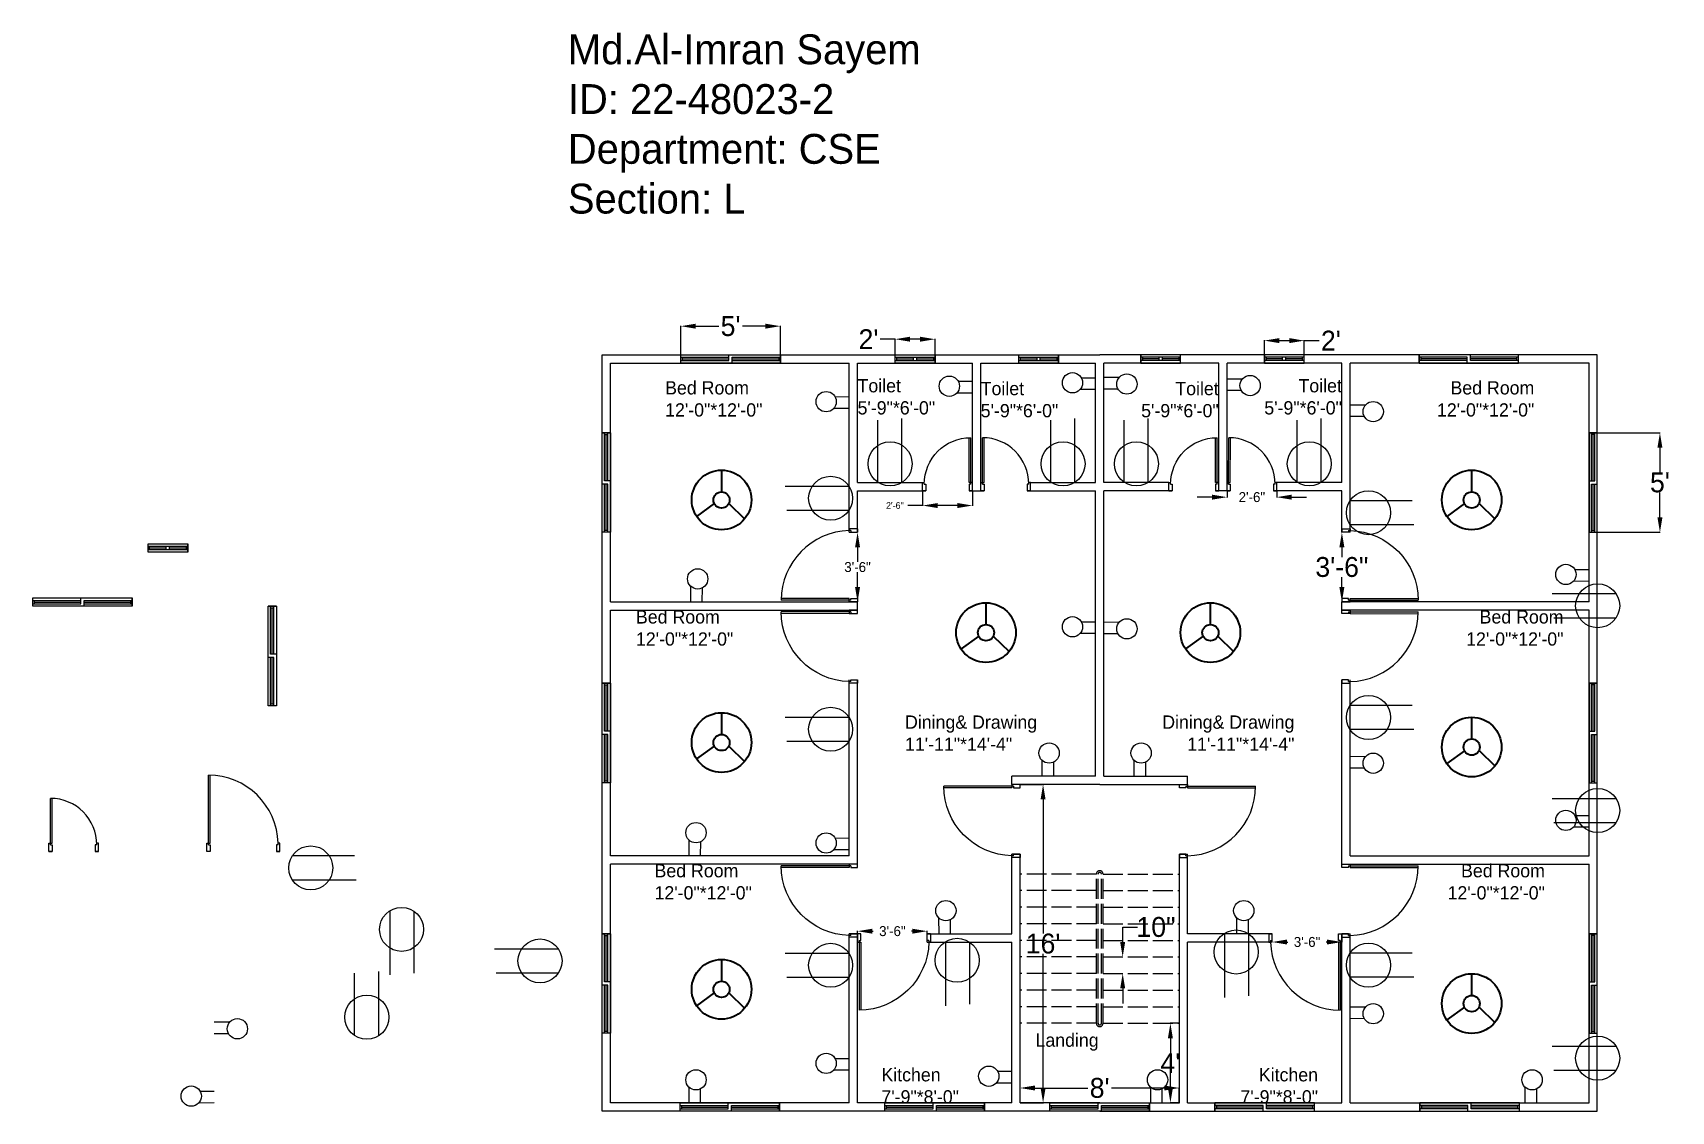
# Model space of a CAD drawing. Header units: inches. Extents: x 389 to 1377, y -418 to 232.
import ezdxf

# ---------------------------------------------------------------- set-up
doc = ezdxf.new("R2010")
doc.units = ezdxf.units.IN
doc.header["$MEASUREMENT"] = 0
doc.linetypes.add('ACAD_ISO02W100', pattern=[15, 12, -3])
doc.layers.add('Window', color=174, linetype='Continuous', lineweight=25)
doc.dimstyles.get("Standard").update_dxf_attribs({"dimtxt": 12, "dimasz": 9, "dimexe": 0.18, "dimexo": 0.0625, "dimgap": 0.09, "dimtad": 0, "dimtih": 1, "dimtoh": 1, "dimdec": 0, "dimzin": 0, "dimdsep": 46, "dimlunit": 3, "dimtxsty": 'Standard', "dimcen": 0.09, "dimadec": 0, "dimazin": 0, "dimtfac": 1, "dimtdec": 0, "dimtofl": 0, "dimtmove": 0, "dimatfit": 3, "dimfxl": 1, "dimtolj": 1, "dimtzin": 0, "dimarcsym": 0})

# ---------------------------------------------------------------- blocks, each defined once
blk = doc.blocks.new('door 42')
at = {"color": 30}
for p, q in [((-27.07, -256.64), (-27.07, -215.63)), ((-26.07, -256.64), (-26, -215.65)), ((-28.07, -261.64), (-28.07, -256.64)), ((-28.07, -256.64), (-27.07, -256.64)), ((-27.07, -257.64), (-27.07, -256.64)), ((-27.07, -256.64), (-26.07, -256.64)), ((15.93, -256.64), (14.93, -256.64)), ((14.93, -257.64), (14.93, -256.64)), ((15.93, -261.64), (15.93, -256.64)), ((-26.07, -261.64), (-28.07, -261.64)), ((-27.07, -257.64), (-26.07, -257.64)), ((-26.07, -257.64), (-26.07, -261.64)), ((13.93, -257.64), (13.93, -261.64)), ((14.93, -257.64), (13.93, -257.64)), ((13.93, -257.64), (13.93, -261.64)), ((13.93, -261.64), (15.93, -261.64)), ((15.93, -261.64), (13.93, -261.64))]:
    blk.add_line(p, q, dxfattribs=at)
blk.add_arc((-27.07, -257.64), 42.01, 1.36393, 90, dxfattribs=at)
blk = doc.blocks.new('DoorW 30')
at = {"color": 30}
for p, q in [((-171.69, -256.64), (-171.67, -229.64)), ((-170.69, -256.64), (-170.67, -229.66)), ((-172.69, -261.64), (-172.69, -256.64)), ((-172.69, -256.64), (-171.69, -256.64)), ((-171.69, -257.64), (-171.69, -256.64)), ((-171.69, -256.64), (-170.69, -256.64)), ((-142.69, -256.64), (-143.69, -256.64)), ((-143.69, -257.64), (-143.69, -256.64)), ((-142.69, -261.64), (-142.69, -256.64)), ((-170.69, -261.64), (-172.69, -261.64)), ((-172.69, -261.64), (-170.69, -261.64)), ((-171.69, -257.64), (-170.69, -257.64)), ((-170.69, -257.64), (-170.69, -261.64)), ((-144.69, -257.64), (-144.69, -261.64)), ((-143.69, -257.64), (-144.69, -257.64)), ((-144.69, -257.64), (-144.69, -261.64)), ((-144.69, -261.64), (-142.69, -261.64)), ((-142.69, -261.64), (-144.69, -261.64)), ((-144.69, -261.64), (-142.69, -261.64))]:
    blk.add_line(p, q, dxfattribs=at)
blk.add_arc((-171.69, -257.64), 28, 0, 89.96022, dxfattribs=at)
blk = doc.blocks.new('Wind5Fit')
at = {"layer": 'Window', "color": 5}
for p, q in [((-230.8, -113.81), (-230.8, -108.81)), ((-230.8, -108.81), (-170.8, -108.81)), ((-230.8, -110.31), (-201.8, -110.31)), ((-230.8, -112.31), (-201.8, -112.31)), ((-170.8, -113.81), (-230.8, -113.81)), ((-229.8, -112.31), (-229.8, -110.31)), ((-229.8, -111.31), (-201.8, -111.31)), ((-201.8, -112.31), (-201.8, -108.81)), ((-199.8, -113.81), (-199.8, -110.31)), ((-199.8, -110.31), (-170.8, -110.31)), ((-199.8, -111.31), (-171.8, -111.31)), ((-199.8, -112.31), (-170.8, -112.31)), ((-171.8, -110.31), (-171.8, -112.31)), ((-170.8, -113.81), (-170.8, -108.81)), ((-170.8, -108.81), (-170.8, -113.81))]:
    blk.add_line(p, q, dxfattribs=at)
blk = doc.blocks.new('windowWash')
at = {"layer": 'Window', "color": 5}
for p, q in [((-496.74, -81.14), (-496.74, -76.14)), ((-496.74, -76.14), (-472.74, -76.14)), ((-496.74, -77.64), (-472.74, -77.64)), ((-496.74, -77.64), (-472.74, -77.64)), ((-496.74, -77.64), (-472.74, -77.64)), ((-496.74, -77.64), (-472.74, -77.64)), ((-495.74, -79.64), (-495.74, -77.64)), ((-495.74, -78.64), (-485.74, -78.64)), ((-485.74, -79.64), (-485.74, -77.64)), ((-483.74, -79.64), (-483.74, -77.64)), ((-483.74, -78.64), (-473.74, -78.64)), ((-473.74, -77.64), (-473.74, -79.64)), ((-472.74, -81.14), (-472.74, -76.14)), ((-472.74, -76.14), (-472.74, -81.14)), ((-496.74, -79.64), (-472.74, -79.64)), ((-472.74, -81.14), (-496.74, -81.14))]:
    blk.add_line(p, q, dxfattribs=at)
blk = doc.blocks.new('*D6')
at = {"color": 0, "lineweight": -2}
for p, q in [((908.82, 47.14), (899.82, 47.14)), ((908.82, 37.83), (908.82, 47.32)), ((923.82, 47.14), (917.82, 47.14)), ((932.82, 37.83), (932.82, 47.32))]:
    blk.add_line(p, q, dxfattribs=at)
at = {"color": 0}
for points in [[(917.82, 48.64), (917.82, 45.64), (908.82, 47.14)], [(923.82, 48.64), (923.82, 45.64), (932.82, 47.14)]]:
    blk.add_solid(points, dxfattribs=at)
at = {"layer": 'Defpoints', "color": 0}
for p in [(908.82, 47.14), (908.82, 37.76), (932.82, 37.76)]:
    blk.add_point(p, dxfattribs=at)
at = {"color": 0, "insert": (892.73, 47.14), "char_height": 12, "attachment_point": 5}
blk.add_mtext("\\A1;2'", dxfattribs=at)
blk = doc.blocks.new('*D7')
at = {"color": 0, "lineweight": -2}
for p, q in [((779.57, 37.83), (779.57, 55.17)), ((788.57, 54.99), (802.48, 54.99)), ((830.57, 54.99), (816.66, 54.99)), ((839.57, 37.83), (839.57, 55.17))]:
    blk.add_line(p, q, dxfattribs=at)
at = {"color": 0}
for points in [[(788.57, 56.49), (788.57, 53.49), (779.57, 54.99)], [(830.57, 56.49), (830.57, 53.49), (839.57, 54.99)]]:
    blk.add_solid(points, dxfattribs=at)
at = {"layer": 'Defpoints', "color": 0}
for p in [(839.57, 54.99), (779.57, 37.76), (839.57, 37.76)]:
    blk.add_point(p, dxfattribs=at)
at = {"color": 0, "insert": (809.57, 54.99), "char_height": 12, "attachment_point": 5}
blk.add_mtext("\\A1;5'", dxfattribs=at)
blk = doc.blocks.new('*D8')
at = {"color": 0, "lineweight": -2}
for p, q in [((886.05, -69.24), (885.94, -69.24)), ((886.12, -78.24), (886.12, -87.15)), ((886.12, -102.24), (886.12, -93.33)), ((886.05, -111.24), (885.94, -111.24))]:
    blk.add_line(p, q, dxfattribs=at)
at = {"color": 0}
for points in [[(884.62, -78.24), (887.62, -78.24), (886.12, -69.24)], [(884.62, -102.24), (887.62, -102.24), (886.12, -111.24)]]:
    blk.add_solid(points, dxfattribs=at)
at = {"layer": 'Defpoints', "color": 0}
for p in [(886.12, -69.24), (886.12, -69.24), (886.12, -111.24)]:
    blk.add_point(p, dxfattribs=at)
at = {"color": 0, "insert": (886.12, -90.24), "char_height": 6, "attachment_point": 5}
blk.add_mtext('\\A1;3\'-6"', dxfattribs=at)
blk = doc.blocks.new('*D9')
at = {"color": 0, "lineweight": -2}
for p, q in [((925.37, -44.3), (925.37, -53.3)), ((955.37, -44.3), (955.37, -53.3)), ((925.37, -53.12), (916.37, -53.12)), ((946.37, -53.12), (934.37, -53.12))]:
    blk.add_line(p, q, dxfattribs=at)
at = {"color": 0}
for points in [[(934.37, -51.62), (934.37, -54.62), (925.37, -53.12)], [(946.37, -51.62), (946.37, -54.62), (955.37, -53.12)]]:
    blk.add_solid(points, dxfattribs=at)
at = {"layer": 'Defpoints', "color": 0}
for p in [(925.37, -44.24), (955.37, -44.24), (925.37, -53.12)]:
    blk.add_point(p, dxfattribs=at)
at = {"color": 0, "insert": (908.61, -53.12), "char_height": 4, "attachment_point": 5}
blk.add_mtext('\\A1;2\'-6"', dxfattribs=at)
blk = doc.blocks.new('*D10')
at = {"color": 0, "lineweight": -2}
for p, q in [((886.12, -311.17), (886.12, -309.53)), ((895.12, -309.71), (895.53, -309.71)), ((919.12, -309.71), (918.71, -309.71)), ((928.12, -311.17), (928.12, -309.53))]:
    blk.add_line(p, q, dxfattribs=at)
at = {"color": 0}
for points in [[(895.12, -308.21), (895.12, -311.21), (886.12, -309.71)], [(919.12, -308.21), (919.12, -311.21), (928.12, -309.71)]]:
    blk.add_solid(points, dxfattribs=at)
at = {"layer": 'Defpoints', "color": 0}
for p in [(886.12, -311.24), (928.12, -309.71), (928.12, -311.24)]:
    blk.add_point(p, dxfattribs=at)
at = {"color": 0, "insert": (907.12, -309.71), "char_height": 6, "attachment_point": 5}
blk.add_mtext('\\A1;3\'-6"', dxfattribs=at)
blk = doc.blocks.new('*D11')
at = {"color": 0, "lineweight": -2}
for p, q in [((1178.05, -69.24), (1177.94, -69.24)), ((1178.12, -78.24), (1178.12, -84.15)), ((1178.12, -102.24), (1178.12, -96.33)), ((1178.05, -111.24), (1177.94, -111.24))]:
    blk.add_line(p, q, dxfattribs=at)
at = {"color": 0}
for points in [[(1176.62, -78.24), (1179.62, -78.24), (1178.12, -69.24)], [(1176.62, -102.24), (1179.62, -102.24), (1178.12, -111.24)]]:
    blk.add_solid(points, dxfattribs=at)
at = {"layer": 'Defpoints', "color": 0}
for p in [(1178.12, -69.24), (1178.12, -69.24), (1178.12, -111.24)]:
    blk.add_point(p, dxfattribs=at)
at = {"color": 0, "insert": (1178.12, -90.24), "char_height": 12, "attachment_point": 5}
blk.add_mtext('\\A1;3\'-6"', dxfattribs=at)
blk = doc.blocks.new('*D12')
at = {"color": 0, "lineweight": -2}
for p, q in [((1136.12, -316.17), (1136.12, -316.06)), ((1178.12, -316.17), (1178.12, -316.06)), ((1145.12, -316.24), (1145.53, -316.24)), ((1169.12, -316.24), (1168.71, -316.24))]:
    blk.add_line(p, q, dxfattribs=at)
at = {"color": 0}
for points in [[(1145.12, -314.74), (1145.12, -317.74), (1136.12, -316.24)], [(1169.12, -314.74), (1169.12, -317.74), (1178.12, -316.24)]]:
    blk.add_solid(points, dxfattribs=at)
at = {"layer": 'Defpoints', "color": 0}
for p in [(1136.12, -316.24), (1178.12, -316.24), (1178.12, -316.24)]:
    blk.add_point(p, dxfattribs=at)
at = {"color": 0, "insert": (1157.12, -316.24), "char_height": 6, "attachment_point": 5}
blk.add_mtext('\\A1;3\'-6"', dxfattribs=at)
blk = doc.blocks.new('*D13')
at = {"color": 0, "lineweight": -2}
for p, q in [((1099.87, -48.08), (1090.87, -48.08)), ((1108.87, -44.3), (1108.87, -48.26)), ((1138.87, -44.3), (1138.87, -48.26)), ((1147.87, -48.08), (1156.87, -48.08))]:
    blk.add_line(p, q, dxfattribs=at)
at = {"color": 0}
for points in [[(1099.87, -46.58), (1099.87, -49.58), (1108.87, -48.08)], [(1147.87, -46.58), (1147.87, -49.58), (1138.87, -48.08)]]:
    blk.add_solid(points, dxfattribs=at)
at = {"layer": 'Defpoints', "color": 0}
for p in [(1108.87, -44.24), (1138.87, -44.24), (1138.87, -48.08)]:
    blk.add_point(p, dxfattribs=at)
at = {"color": 0, "insert": (1123.87, -48.08), "char_height": 6, "attachment_point": 5}
blk.add_mtext('\\A1;2\'-6"', dxfattribs=at)
blk = doc.blocks.new('*D14')
at = {"color": 0, "lineweight": -2}
for p, q in [((1080.05, -365.24), (1074.56, -365.24)), ((1074.74, -374.24), (1074.74, -383.15)), ((1074.74, -404.24), (1074.74, -395.33)), ((1080.05, -413.24), (1074.56, -413.24))]:
    blk.add_line(p, q, dxfattribs=at)
at = {"color": 0}
for points in [[(1073.24, -374.24), (1076.24, -374.24), (1074.74, -365.24)], [(1073.24, -404.24), (1076.24, -404.24), (1074.74, -413.24)]]:
    blk.add_solid(points, dxfattribs=at)
at = {"layer": 'Defpoints', "color": 0}
for p in [(1080.12, -365.24), (1074.74, -413.24), (1080.12, -413.24)]:
    blk.add_point(p, dxfattribs=at)
at = {"color": 0, "insert": (1074.74, -389.24), "char_height": 12, "attachment_point": 5}
blk.add_mtext("\\A1;4'", dxfattribs=at)
blk = doc.blocks.new('*D15')
at = {"color": 0, "lineweight": -2}
for p, q in [((984.12, -413.17), (984.12, -404.06)), ((993.12, -404.24), (1024.99, -404.24)), ((1071.05, -404.24), (1039.17, -404.24)), ((1080.05, -413.17), (1080.05, -404.06))]:
    blk.add_line(p, q, dxfattribs=at)
at = {"color": 0}
for points in [[(993.12, -402.74), (993.12, -405.74), (984.12, -404.24)], [(1071.05, -402.74), (1071.05, -405.74), (1080.05, -404.24)]]:
    blk.add_solid(points, dxfattribs=at)
at = {"layer": 'Defpoints', "color": 0}
for p in [(1080.05, -404.24), (984.12, -413.24), (1080.05, -413.24)]:
    blk.add_point(p, dxfattribs=at)
at = {"color": 0, "insert": (1032.08, -404.24), "char_height": 12, "attachment_point": 5}
blk.add_mtext("\\A1;8'", dxfattribs=at)
blk = doc.blocks.new('*D16')
at = {"color": 0, "lineweight": -2}
for p, q in [((984.18, -221.24), (998.16, -221.24)), ((997.98, -230.24), (997.98, -311.15)), ((997.98, -404.24), (997.98, -323.33)), ((984.18, -413.24), (998.16, -413.24))]:
    blk.add_line(p, q, dxfattribs=at)
at = {"color": 0}
for points in [[(996.48, -230.24), (999.48, -230.24), (997.98, -221.24)], [(996.48, -404.24), (999.48, -404.24), (997.98, -413.24)]]:
    blk.add_solid(points, dxfattribs=at)
at = {"layer": 'Defpoints', "color": 0}
for p in [(984.12, -221.24), (997.98, -221.24), (984.12, -413.24)]:
    blk.add_point(p, dxfattribs=at)
at = {"color": 0, "insert": (997.98, -317.24), "char_height": 12, "attachment_point": 5}
blk.add_mtext("\\A1;16'", dxfattribs=at)
blk = doc.blocks.new('*D17')
at = {"color": 0, "lineweight": -2}
for p, q in [((1045.96, -316.24), (1045.96, -307.24)), ((1045.96, -307.24), (1054.96, -307.24)), ((1045.3, -325.24), (1046.14, -325.24)), ((1043.86, -335.24), (1046.14, -335.24)), ((1045.96, -344.24), (1045.96, -353.24))]:
    blk.add_line(p, q, dxfattribs=at)
at = {"color": 0}
for points in [[(1044.46, -316.24), (1047.46, -316.24), (1045.96, -325.24)], [(1044.46, -344.24), (1047.46, -344.24), (1045.96, -335.24)]]:
    blk.add_solid(points, dxfattribs=at)
at = {"layer": 'Defpoints', "color": 0}
for p in [(1045.24, -325.24), (1045.96, -325.24), (1043.79, -335.24)]:
    blk.add_point(p, dxfattribs=at)
at = {"color": 0, "insert": (1066.05, -307.24), "char_height": 12, "attachment_point": 5}
blk.add_mtext('\\A1;10"', dxfattribs=at)
blk = doc.blocks.new('Fann')
at = {"color": 93, "lineweight": 35}
for p, q in [((804.23, -44.88), (804.23, -31.78)), ((799.75, -51.98), (789.07, -59.64)), ((808.53, -51.89), (818.05, -61.16))]:
    blk.add_line(p, q, dxfattribs=at)
for radius in [17.99, 4.89]:
    blk.add_circle((804.12, -49.77), radius, dxfattribs=at)
blk = doc.blocks.new('Li')
at = {"color": 0}
for p, q in [((785.62, -111.24), (785.58, -101.81)), ((792.52, -111.24), (792.55, -102.75))]:
    blk.add_line(p, q, dxfattribs=at)
blk.add_circle((789.73, -97.32), 6.12, dxfattribs=at)
blk = doc.blocks.new('*D22')
at = {"color": 0, "lineweight": -2}
for p, q in [((1332.18, -9.24), (1370.05, -9.24)), ((1369.87, -18.24), (1369.87, -33.15)), ((1369.87, -60.24), (1369.87, -45.33)), ((1332.18, -69.24), (1370.05, -69.24))]:
    blk.add_line(p, q, dxfattribs=at)
at = {"color": 0}
for points in [[(1368.37, -18.24), (1371.37, -18.24), (1369.87, -9.24)], [(1368.37, -60.24), (1371.37, -60.24), (1369.87, -69.24)]]:
    blk.add_solid(points, dxfattribs=at)
at = {"layer": 'Defpoints', "color": 0}
for p in [(1332.12, -9.24), (1332.12, -69.24), (1369.87, -69.24)]:
    blk.add_point(p, dxfattribs=at)
at = {"color": 0, "insert": (1369.87, -39.24), "char_height": 12, "attachment_point": 5}
blk.add_mtext("\\A1;5'", dxfattribs=at)
blk = doc.blocks.new('*D24')
at = {"color": 0, "lineweight": -2}
for p, q in [((1131.41, 37.83), (1131.41, 46.47)), ((1140.41, 46.29), (1146.41, 46.29)), ((1155.41, 37.83), (1155.41, 46.47)), ((1155.41, 46.29), (1164.41, 46.29))]:
    blk.add_line(p, q, dxfattribs=at)
at = {"color": 0}
for points in [[(1140.41, 47.79), (1140.41, 44.79), (1131.41, 46.29)], [(1146.41, 47.79), (1146.41, 44.79), (1155.41, 46.29)]]:
    blk.add_solid(points, dxfattribs=at)
at = {"layer": 'Defpoints', "color": 0}
for p in [(1155.41, 46.29), (1131.41, 37.76), (1155.41, 37.76)]:
    blk.add_point(p, dxfattribs=at)
at = {"color": 0, "insert": (1171.5, 46.29), "char_height": 12, "attachment_point": 5}
blk.add_mtext("\\A1;2'", dxfattribs=at)
blk = doc.blocks.new('SS')
at = {"color": 0}
for p, q in [((568.39, -297.42), (568.39, -336.07)), ((582.89, -297.62), (582.89, -335.06))]:
    blk.add_line(p, q, dxfattribs=at)
blk.add_circle((575.49, -308.63), 13.27, dxfattribs=at)

msp = doc.modelspace()

# ---------------------------------------------------------------- linework, layer by layer
at = {"color": 6}
for p, q in [((732.12, 37.76), (1032.12, 37.76)), ((732.12, -418.24), (732.12, 37.76)), ((737.12, 32.76), (881.12, 32.76)), ((737.12, -111.24), (737.12, 32.76)), ((881.12, -69.24), (881.12, 32.76)), ((886.12, 32.76), (955.37, 32.76)), ((886.12, -39.24), (886.12, 32.76)), ((955.37, -44.24), (955.37, 32.76)), ((960.37, 32.76), (1029.62, 32.76)), ((960.37, -44.24), (960.37, 32.76)), ((1029.62, -39.24), (1029.62, 32.76)), ((1332.12, 37.76), (1032.12, 37.76)), ((1103.87, 32.76), (1034.62, 32.76)), ((1034.62, -39.24), (1034.62, 32.76)), ((1103.87, -44.24), (1103.87, 32.76)), ((1178.12, 32.76), (1108.87, 32.76)), ((1108.87, -44.24), (1108.87, 32.76)), ((1178.12, -39.24), (1178.12, 32.76)), ((1327.12, 32.76), (1183.12, 32.76)), ((1183.12, -69.24), (1183.12, 32.76)), ((1327.12, -111.24), (1327.12, 32.76)), ((1332.12, -418.24), (1332.12, 37.76)), ((886.12, -39.24), (925.37, -39.24)), ((925.37, -44.24), (925.37, -39.24)), ((990.37, -39.24), (1029.62, -39.24)), ((990.37, -44.24), (990.37, -39.24)), ((1073.87, -39.24), (1034.62, -39.24)), ((1073.87, -44.24), (1073.87, -39.24)), ((1178.12, -39.24), (1138.87, -39.24)), ((1138.87, -44.24), (1138.87, -39.24)), ((886.12, -44.24), (925.37, -44.24)), ((886.12, -69.24), (886.12, -44.24)), ((955.37, -44.24), (960.37, -44.24)), ((990.37, -44.24), (1029.62, -44.24)), ((1029.62, -216.24), (1029.62, -44.24)), ((1073.87, -44.24), (1034.62, -44.24)), ((1034.62, -216.24), (1034.62, -44.24)), ((1108.87, -44.24), (1103.87, -44.24)), ((1178.12, -44.24), (1138.87, -44.24)), ((1178.12, -69.24), (1178.12, -44.24)), ((881.12, -69.24), (886.12, -69.24)), ((1183.12, -69.24), (1178.12, -69.24)), ((737.12, -111.24), (886.12, -111.24)), ((737.12, -116.24), (886.12, -116.24)), ((737.12, -264.24), (737.12, -116.24)), ((881.12, -118.23), (886.12, -118.23)), ((886.12, -116.24), (886.12, -111.24)), ((1327.12, -111.24), (1178.12, -111.24)), ((1178.12, -116.24), (1178.12, -111.24)), ((1327.12, -116.24), (1178.12, -116.24)), ((1183.12, -118.23), (1178.12, -118.23)), ((1327.12, -264.24), (1327.12, -116.24)), ((881.12, -264.24), (881.12, -158.24)), ((886.12, -269.24), (886.12, -158.24)), ((1178.12, -269.24), (1178.12, -158.24)), ((1183.12, -264.24), (1183.12, -158.24)), ((1029.62, -216.24), (979.12, -216.24)), ((979.12, -221.24), (979.12, -216.24)), ((1034.62, -216.24), (1085.12, -216.24)), ((1085.12, -221.24), (1085.12, -216.24)), ((1032.12, -221.24), (979.12, -221.24)), ((1032.12, -221.24), (1085.12, -221.24)), ((881.12, -264.24), (737.12, -264.24)), ((984.12, -263.24), (979.12, -263.24)), ((979.12, -311.24), (979.12, -263.24)), ((984.12, -413.24), (984.12, -263.24)), ((1080.12, -263.24), (1085.12, -263.24)), ((1080.12, -413.24), (1080.12, -263.24)), ((1085.12, -311.24), (1085.12, -263.24)), ((1183.12, -264.24), (1327.12, -264.24)), ((886.12, -269.24), (737.12, -269.24)), ((737.12, -413.24), (737.12, -269.24)), ((1178.12, -269.24), (1327.12, -269.24)), ((1327.12, -413.24), (1327.12, -269.24)), ((886.12, -311.24), (881.12, -311.24)), ((881.12, -413.24), (881.12, -311.24)), ((886.12, -413.24), (886.12, -311.24)), ((928.12, -316.24), (928.12, -311.24)), ((928.12, -311.24), (979.12, -311.24)), ((979.12, -311.24), (979.12, -311.24)), ((1085.12, -311.24), (1085.12, -311.24)), ((1136.12, -311.24), (1085.12, -311.24)), ((1136.12, -316.24), (1136.12, -311.24)), ((1178.12, -311.24), (1183.12, -311.24)), ((1178.12, -413.24), (1178.12, -311.24)), ((1183.12, -413.24), (1183.12, -311.24)), ((928.12, -316.24), (979.12, -316.24)), ((979.12, -413.24), (979.12, -316.24)), ((1085.12, -413.24), (1085.12, -316.24)), ((1136.12, -316.24), (1085.12, -316.24)), ((881.12, -413.24), (737.12, -413.24)), ((979.12, -413.24), (886.12, -413.24)), ((1032.12, -413.24), (984.12, -413.24)), ((1032.12, -413.24), (1080.12, -413.24)), ((1085.12, -413.24), (1178.12, -413.24)), ((1183.12, -413.24), (1327.12, -413.24)), ((1032.12, -418.24), (732.12, -418.24)), ((1032.12, -418.24), (1332.12, -418.24))]:
    msp.add_line(p, q, dxfattribs=at)
at = {"color": 70, "linetype": 'ACAD_ISO02W100'}
for p, q in [((1030.12, -275.24), (984.12, -275.24)), ((1030.12, -365.24), (1030.12, -275.24)), ((1031.12, -365.24), (1031.12, -275.24)), ((1033.12, -365.24), (1033.12, -275.24)), ((1034.12, -275.24), (1080.12, -275.24)), ((1034.12, -365.24), (1034.12, -275.24)), ((1030.12, -285.24), (984.12, -285.24)), ((1034.12, -285.24), (1080.12, -285.24)), ((1030.12, -295.24), (984.12, -295.24)), ((1034.12, -295.24), (1080.12, -295.24)), ((1030.12, -305.24), (984.12, -305.24)), ((1030.12, -305.24), (984.12, -305.24)), ((1034.12, -305.24), (1080.12, -305.24)), ((1034.12, -305.24), (1080.12, -305.24)), ((1030.12, -315.24), (984.12, -315.24)), ((1034.12, -315.24), (1080.12, -315.24)), ((1030.12, -325.24), (984.12, -325.24)), ((1034.12, -325.24), (1080.12, -325.24)), ((1030.12, -335.24), (984.12, -335.24)), ((1034.12, -335.24), (1080.12, -335.24)), ((1030.12, -345.24), (984.12, -345.24)), ((1034.12, -345.24), (1080.12, -345.24)), ((1030.12, -355.24), (984.12, -355.24)), ((1034.12, -355.24), (1080.12, -355.24)), ((1030.12, -365.24), (984.12, -365.24)), ((1034.12, -365.24), (1080.12, -365.24))]:
    msp.add_line(p, q, dxfattribs=at)
for centre, radius, start, end in [((1032.12, -275.24), 2, 90, 180), ((1032.12, -275.24), 1, 90, 180), ((1032.12, -275.24), 2, 0, 90), ((1032.12, -275.24), 1, 0, 90), ((1032.12, -365.24), 2, 180, 270), ((1032.12, -365.24), 1, 180, 270), ((1032.12, -365.24), 1, 270, 0), ((1032.12, -365.24), 2, 270, 0)]:
    msp.add_arc(centre, radius, start, end, dxfattribs=at)

# ---------------------------------------------------------------- block references
at = {"color": 0}
for name, p, rotation in [('Li', (844.13, -770.91), 90), ('Li', (918.38, -768.84), 90), ('Li', (1145.85, 809.84), 270), ('Li', (1220.1, 808.93), 270), ('Li', (769.88, -780.24), 90), ('Li', (1294.35, 793.21), 270), ('SS', (1481.23, -336.65), 180), ('SS', (1585.48, -336.65), 180), ('SS', (1629.73, -336.65), 180), ('SS', (1733.98, -336.65), 180), ('SS', (1178.53, 526.76), 270), ('SS', (885.5, -632.94), 90), ('Li', (1215.88, -884.4), 90), ('SS', (1640.96, 461.95), 270), ('Li', (918.38, -915.94), 90), ('Li', (1145.85, 662.28), 270), ('SS', (885.5, -756.36), 90), ('SS', (1178.53, 387.52), 270), ('Li', (1294.35, 581.28), 270), ('SS', (1640.96, 338.52), 270), ('Li', (1215.88, -1032.63), 90), ('Li', (769.88, -1046.27), 90), ('SS', (247.83, -847.05), 90), ('SS', (1003.3, 247.83), 270), ('SS', (1178.53, 245.22), 270), ('SS', (885.5, -905.66), 90), ('SS', (1165.79, -670.13), 180), ('Li', (1294.35, 430.28), 270), ('Li', (609.53, 421.22), 270), ('SS', (1640.96, 189.22), 270), ('Li', (769.88, -1179.11), 90), ('Li', (867.88, -1186.85), 90), ('Li', (387.05, -1198.86), 90)]:
    msp.add_blockref(name, p, dxfattribs=dict(at, rotation=rotation))
at = {"color": 30, "xscale": -1}
for p in [(782.68, 217.41), (931.18, 217.41)]:
    msp.add_blockref('DoorW 30', p, dxfattribs=at)
at = {"color": 30}
for p in [(1133.05, 217.41), (1281.55, 217.41), (571.15, 0)]:
    msp.add_blockref('DoorW 30', p, dxfattribs=at)
at = {"color": 0}
for name, p in [('Fann', (0, 0)), ('Fann', (452.27, 0)), ('Li', (0, 0)), ('Li', (0, 0)), ('Fann', (159.43, -79.96)), ('Fann', (294.75, -79.96)), ('Fann', (0, -146.22)), ('Fann', (452.27, -148.95)), ('Li', (211.85, -105)), ('Li', (267.35, -105)), ('Li', (-1.01, -153)), ('SS', (35.72, 0)), ('Li', (149.63, -200)), ('Li', (329.23, -200)), ('SS', (370.72, -18.62)), ('SS', (538.86, -13.62)), ('Fann', (0, -294.98)), ('Fann', (452.27, -303.57)), ('Li', (-1.02, -302)), ('Li', (277.26, -302)), ('Li', (503.05, -302))]:
    msp.add_blockref(name, p, dxfattribs=at)
at = {"color": 6}
for p, rotation in [((624.47, -83.16), 90), ((1439.76, -144.31), 270), ((1341.76, -249.31), 270), ((1439.76, -297.31), 270), ((1439.76, -297.31), 270), ((1150.04, -572.88), 180)]:
    msp.add_blockref('door 42', p, dxfattribs=dict(at, rotation=rotation))
at = {"color": 6, "xscale": -1}
for p, rotation in [((1439.76, -83.16), 270), ((624.47, -144.31), 90), ((722.47, -249.31), 90), ((624.47, -297.31), 90), ((624.47, -297.31), 90), ((914.19, -572.88), 180)]:
    msp.add_blockref('door 42', p, dxfattribs=dict(at, rotation=rotation))
at = {"color": 6}
msp.add_blockref('door 42', (521.8, 0), dxfattribs=at)
at = {"layer": 'Window', "color": 5}
for name, p in [('Wind5Fit', (1010.38, 146.57)), ('windowWash', (1405.56, 113.9)), ('windowWash', (1480.05, 113.9)), ('windowWash', (955.07, 0)), ('Wind5Fit', (619.66, 0)), ('Wind5Fit', (1009.92, -304.43)), ('Wind5Fit', (1133.42, -304.43)), ('Wind5Fit', (1232.92, -304.43))]:
    msp.add_blockref(name, p, dxfattribs=at)
at = {"layer": 'Window', "color": 5, "xscale": -1}
for name, p in [('windowWash', (584.18, 113.9)), ('windowWash', (658.67, 113.9)), ('Wind5Fit', (1053.85, 146.57)), ('Wind5Fit', (930.81, -304.43)), ('Wind5Fit', (1054.31, -304.43))]:
    msp.add_blockref(name, p, dxfattribs=at)
at = {"layer": 'Window', "color": 5, "rotation": 90}
for p in [(623.31, 161.57), (421.93, 57), (623.31, 10.57), (623.31, -140.43)]:
    msp.add_blockref('Wind5Fit', p, dxfattribs=at)
at = {"layer": 'Window', "color": 5, "xscale": -1, "rotation": 270}
for p in [(1440.92, 161.57), (1440.92, 10.57), (1440.92, -140.43)]:
    msp.add_blockref('Wind5Fit', p, dxfattribs=at)

# ---------------------------------------------------------------- texts
at = {"color": 4, "attachment_point": 1}
for s, insert, char_height, width in [('{\\C2;Md.Al-Imran Sayem\\PID: 22-48023-2\\PDepartment: CSE\\PSection: L}', (711.48, 230.9), 18, 684.7831), ('Landing', (993.4, -371.37), 8, 71.9436)]:
    msp.add_mtext(s, dxfattribs=dict(at, insert=insert, char_height=char_height, width=width))
at = {"layer": 'Window', "color": 5, "char_height": 8}
for s, insert, width, attachment_point in [('{\\C0;Bed Room\\P12\'-0"*12\'-0"}', (770.11, 21.84), 81.0122, 1), ('{\\C0;Toilet\\P5\'-9"*6\'-0"}', (886.12, 23.11), 81.0122, 1), ('{\\C0;Toilet\\P5\'-9"*6\'-0"}', (960.37, 21.4), 81.0122, 1), ('{\\C0;Toilet\\P5\'-9"*6\'-0"}', (1103.87, 21.4), 81.0122, 3), ('{\\C0;Toilet\\P5\'-9"*6\'-0"}', (1178.12, 23.11), 81.0122, 3), ('{\\C0;Bed Room\\P12\'-0"*12\'-0"}', (1294.13, 21.84), 81.0122, 3), ('{\\C0;Bed Room\\P12\'-0"*12\'-0"}', (752.52, -116.24), 81.0122, 1), ('{\\C0;Bed Room\\P12\'-0"*12\'-0"}', (1311.71, -116.24), 81.0122, 3), ('{\\C0;Dining& Drawing\\P11\'-11"*14\'-4"}', (914.73, -179.65), 111.6854, 1), ('{\\C0;Dining& Drawing\\P11\'-11"*14\'-4"}', (1149.5, -179.65), 111.6854, 3), ('{\\C0;Bed Room\\P12\'-0"*12\'-0"}', (763.72, -269.24), 81.0122, 1), ('{\\C0;Bed Room\\P12\'-0"*12\'-0"}', (1300.51, -269.24), 81.0122, 3), ('{\\C0;Kitchen\\P7\'-9"*8\'-0"}', (900.5, -392.24), 81.0122, 1), ('{\\C0;Kitchen\\P7\'-9"*8\'-0"}', (1163.74, -392.24), 81.0122, 3)]:
    msp.add_mtext(s, dxfattribs=dict(at, insert=insert, width=width, attachment_point=attachment_point))

# ---------------------------------------------------------------- dimensions: what is measured, and where the dimension line sits
at = {"color": 6}
for base, p1, p2, picture, middle in [((839.57, 54.99), (779.57, 37.76), (839.57, 37.76), '*D7', (809.57, 54.99)), ((908.82, 47.14), (932.82, 37.76), (908.82, 37.76), '*D6', (892.73, 47.14))]:
    dim = msp.add_linear_dim(base=base, p1=p1, p2=p2, dimstyle='Standard', dxfattribs=at)
    dim.commit()
    dim.dimension.update_dxf_attribs({"geometry": picture, "text_midpoint": middle})
at = {"color": 0}
dim = msp.add_linear_dim(base=(1155.41, 46.29), p1=(1131.41, 37.76), p2=(1155.41, 37.76), dimstyle='Standard', dxfattribs=at)
dim.commit()
dim.dimension.update_dxf_attribs({"geometry": '*D24', "text_midpoint": (1171.5, 46.29)})
dim = msp.add_linear_dim(base=(1369.87, -69.24), p1=(1332.12, -9.24), p2=(1332.12, -69.24), angle=90, dimstyle='Standard', dxfattribs=at)
dim.commit()
dim.dimension.update_dxf_attribs({"geometry": '*D22', "text_midpoint": (1369.87, -39.24)})
at = {"color": 6}
for base, p1, p2, override, picture, middle in [((925.37, -53.12), (955.37, -44.24), (925.37, -44.24), {"dimtxt": 4}, '*D9', (908.61, -53.12)), ((1138.87, -48.08), (1108.87, -44.24), (1138.87, -44.24), {"dimtxt": 6}, '*D13', (1123.87, -48.08)), ((928.12, -309.71), (886.12, -311.24), (928.12, -311.24), {"dimtxt": 6}, '*D10', (907.12, -309.71)), ((1178.12, -316.24), (1136.12, -316.24), (1178.12, -316.24), {"dimtxt": 6}, '*D12', (1157.12, -316.24))]:
    dim = msp.add_linear_dim(base=base, p1=p1, p2=p2, dimstyle='Standard', override=override, dxfattribs=at)
    dim.commit()
    dim.dimension.update_dxf_attribs({"geometry": picture, "text_midpoint": middle})
dim = msp.add_linear_dim(base=(886.12, -69.24), p1=(886.12, -111.24), p2=(886.12, -69.24), angle=90, dimstyle='Standard', override={"dimtxt": 6}, dxfattribs=at)
dim.commit()
dim.dimension.update_dxf_attribs({"geometry": '*D8', "text_midpoint": (886.12, -90.24)})
dim = msp.add_linear_dim(base=(1178.12, -69.24), p1=(1178.12, -111.24), p2=(1178.12, -69.24), angle=90, dimstyle='Standard', dxfattribs=at)
dim.commit()
dim.dimension.update_dxf_attribs({"geometry": '*D11', "text_midpoint": (1178.12, -90.24)})
at = {"color": 4}
for base, p1, p2, picture, middle in [((997.98, -221.24), (984.12, -413.24), (984.12, -221.24), '*D16', (997.98, -317.24)), ((1045.96, -325.24), (1043.79, -335.24), (1045.24, -325.24), '*D17', (1066.05, -307.24)), ((1074.74, -413.24), (1080.12, -365.24), (1080.12, -413.24), '*D14', (1074.74, -389.24))]:
    dim = msp.add_linear_dim(base=base, p1=p1, p2=p2, angle=90, dimstyle='Standard', dxfattribs=at)
    dim.commit()
    dim.dimension.update_dxf_attribs({"geometry": picture, "text_midpoint": middle})
dim = msp.add_linear_dim(base=(1080.05, -404.24), p1=(984.12, -413.24), p2=(1080.05, -413.24), dimstyle='Standard', dxfattribs=at)
dim.commit()
dim.dimension.update_dxf_attribs({"geometry": '*D15', "text_midpoint": (1032.08, -404.24)})

doc.saveas('drawing.dxf')
